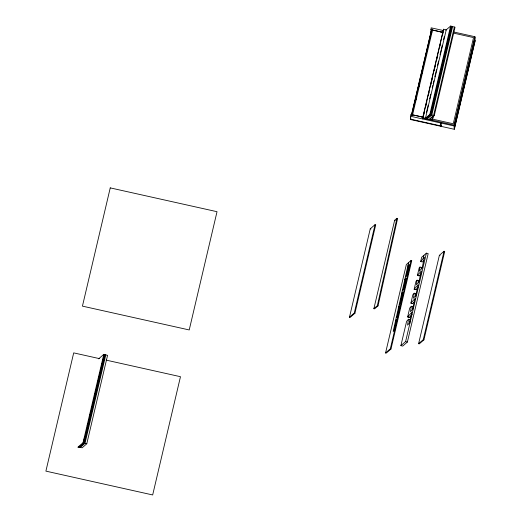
<?xml version="1.0" encoding="UTF-8"?>
<svg xmlns="http://www.w3.org/2000/svg" width="521" height="521" viewBox="0 0 521 521"><rect width="100%" height="100%" fill="white"/><g stroke="black" fill="none" stroke-linecap="round" stroke-linejoin="round"><path stroke-width="0.78" d="M409.669 323.417L410.255 319.705L408.484 319.23L407.546 325.169L409.408 323.066L411.85 312.17L407.643 316.924L409.486 317.335L412.078 314.391M412.619 309.839L413.107 306.732L411.336 306.257L410.476 311.701L412.58 309.331L415.022 298.435L410.893 303.098L412.736 303.509L414.26 301.77M415.537 296.534L415.986 293.675L414.215 293.206L413.427 298.201L415.738 295.596L418.181 284.7L414.149 289.253L415.992 289.663L417.979 287.403M418.5 282.923L418.858 280.663L417.08 280.187L416.37 284.713L418.904 281.848L421.346 270.959L417.406 275.407L419.249 275.817L421.183 273.61M421.535 268.921L421.75 267.547L419.978 267.071L419.327 271.2L422.049 268.126L424.491 257.231L420.662 261.562L422.511 261.946L423.58 260.734M84.786 436.494L83.047 444.231L82.383 444.055M88.225 424.283L89.449 418.838M91.312 410.88L93.754 399.985M94.47 397.145L96.913 386.25M97.635 383.397L100.078 372.502M100.82 369.63L103.262 358.735M373.87 308.692L377.347 305.664L396.937 218.306L397.601 218.481L378.018 305.847L374.56 308.849L373.87 308.692L394.651 220.292L396.937 218.306M408.601 262.591L393.179 331.382L394.11 330.334L394.775 330.509M394.019 330.783L396.553 319.438L395.621 320.487L396.286 320.662M397.067 317.178L399.333 307.064L398.669 306.889L399.724 305.703L397.276 316.599L396.227 317.784M402.388 293.447L399.946 304.342L399.281 304.166L400.434 302.857L402.876 291.968L401.724 293.271L402.388 293.447L403.156 292.581M403.176 289.943L405.442 279.829L406.289 278.878M406.23 276.325L408.497 266.211L409.428 265.156M402.336 290.549L403.599 289.116L406.041 278.221L404.778 279.653L405.442 279.829M405.39 276.931L406.79 275.349L409.232 264.453L407.832 266.036L408.497 266.211M423.13 258.768L423.905 255.323M77.831 447.252L83.015 442.752L103.796 354.352L104.46 354.527L83.679 442.928L78.502 447.428M79.596 447.233L84.343 443.104L105.131 354.703L107.567 355.355L86.786 443.755L82.129 447.8L78.899 447.083M105.796 354.886L85.008 443.286L80.286 447.389M349.467 317.224L370.255 228.823L375.055 224.649L375.719 224.825L354.938 313.225L350.158 317.374L349.467 317.224L354.273 313.049L375.055 224.649M453.902 32.028L474.931 36.724L475.106 40.898L454.325 129.299L410.496 119.524L410.776 114.451L411.792 114.679L411.636 115.343L412.424 115.519L432.69 29.326L431.896 29.15L431.805 31.273M431.863 32.725L430.847 32.504L431.141 27.821L443.794 30.641M410.756 117.954L410.476 119.133L441.202 125.991M411.44 115.043L415.081 99.557L416.103 99.778M416.259 99.264L415.237 98.892L418.207 86.44M419.379 86.004L418.356 85.633L421.398 72.706L422.414 72.933M425.605 59.348L424.589 59.12L421.561 72.191M428.731 46.056L427.715 45.835L424.752 58.599M431.127 31.325L427.878 45.314M410.496 119.524L410.867 117.941M411.61 114.789L431.095 31.911M411.746 115.369L432.013 29.176M422.733 117.648L443.521 29.241L446.23 29.847L425.449 118.247L422.733 117.648L422.792 118.996M422.941 117.329L443.54 29.717M423.723 115.05L424.276 112.679M425.761 106.369L426.875 101.628M428.36 95.317L429.102 92.158M430.398 86.636L431.141 83.477M431.512 81.895L432.625 77.16M434.11 70.849L435.224 66.115M436.709 59.798L437.822 55.063M439.867 46.382L440.421 44.011M442.466 35.33L443.019 32.96M426.497 112.308L428.171 105.209M429.656 98.892L430.769 94.158M432.254 87.841L432.808 85.477M433.179 83.894L433.921 80.735M434.853 76.795L436.52 69.69M437.451 65.744L438.558 61.009M440.043 54.692L441.157 49.957M441.528 48.375L442.27 45.223M443.573 39.694L444.315 36.535M425.012 118.625L429.818 114.451L450.6 26.05L455.035 27.229L434.253 115.636L429.623 119.654M451.271 26.226L430.483 114.627L425.709 118.781M451.935 26.402L431.147 114.809L426.399 118.931M452.599 26.584L431.811 114.985L427.09 119.088M433.342 115.988L432.339 120.26L433.062 116.626M454.371 27.053L433.589 115.454L428.933 119.498M385.56 352.951L406.347 264.551L411.095 260.422L411.759 260.598L390.978 349.005L386.25 353.108L385.56 352.951L390.314 348.823L411.095 260.422M441.235 122.409L441.222 126.375L441.378 125.711M420.662 261.562L421.671 257.263L426.393 253.16L428.171 253.629L407.383 342.03L402.733 346.074L400.883 345.664L406.601 321.353L408.484 319.23M454.325 129.299L454.149 125.125L474.931 36.724M474.97 37.597L454.182 125.997L410.359 116.222M409.486 317.335L407.643 316.924L409.721 308.08L411.336 306.257M412.736 303.509L410.893 303.098L412.86 294.736L414.215 293.206M415.992 289.663L414.149 289.253L415.992 281.418L417.08 280.187M419.249 275.817L417.406 275.407L419.144 268.015L419.978 267.071M454.462 128.251L475.093 40.508M400.883 345.664L405.612 341.561L426.393 253.16M418.597 343.71L439.379 255.31L444.035 251.265L444.7 251.441L423.918 339.848L419.288 343.867L418.597 343.71L423.254 339.666L444.035 251.265M87.209 425.664L88.14 424.615L90.582 413.72L89.658 414.768L90.322 414.944M445.8 30.225L450.6 26.05M98.619 358.852L103.796 354.352M104.128 355.569L105.131 354.703M453.628 33.136L473.543 37.577L453.277 123.77L432.593 119.153M430.724 29.586L431.746 29.814M432.534 29.99L442.733 32.263M432.508 30.101L443.117 32.471M440.851 32.107L442.368 32.445M474.195 42.266L474.651 42.364L474.527 39.498M425.611 59.492L424.589 59.12M422.42 73.077L421.398 72.706M418.356 85.633L419.372 85.854M415.237 98.892L416.253 99.12M423.221 117.114L412.612 114.894M412.58 114.854L423.56 117.303M419.438 116.411L422.466 117.088M430.059 119.276L432.319 119.784M422.752 118.124L454.149 125.125M453.915 125.151L454.364 125.248L454.488 128.114L454.032 128.01M394.651 220.292L395.341 220.448M370.255 228.823L370.945 228.973M439.379 255.31L440.076 255.466M99.752 358.695L73.695 352.88L45.894 471.127L152.673 494.95L180.474 376.703L106.082 360.102M434.97 95.545L435.634 95.727M431.004 112.425L431.668 112.601M429.818 114.451L434.253 115.636M429.187 115.753L429.851 115.929M406.79 275.349L407.455 275.524M403.599 289.116L404.27 289.292M400.434 302.857L401.105 303.04M377.347 305.664L378.018 305.847M397.276 316.599L397.946 316.775M354.273 313.049L354.938 313.225M423.254 339.666L423.918 339.848M405.612 341.561L407.383 342.03M390.314 348.823L390.978 349.005M83.015 442.752L83.679 442.928M84.343 443.104L86.786 443.755M474.553 39.362L474.677 42.279M454.338 125.333L454.481 128.635M443.521 29.241L443.579 30.596M440.401 122.923L440.525 125.835M430.75 112.705A3.829 0.541 -75.1 0 1 430.821 111.846M110.244 187.886L82.442 306.133L189.221 329.949L217.023 211.702L110.244 187.886M432.515 105.984L433.179 106.16L432.515 105.984"/></g></svg>
